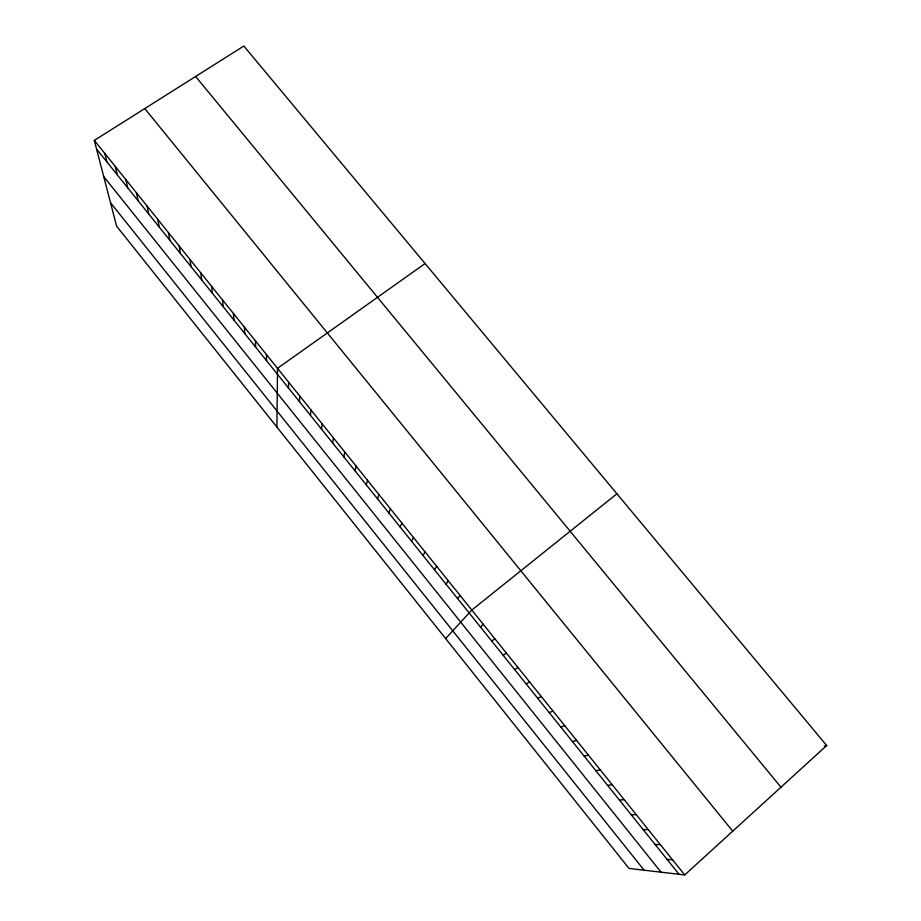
<?xml version="1.0" encoding="UTF-8"?>
<svg xmlns="http://www.w3.org/2000/svg" width="921" height="921" viewBox="0 0 921 921"><rect width="100%" height="100%" fill="white"/><g stroke="black" fill="none" stroke-linecap="round" stroke-linejoin="round"><path stroke-width="1.38" d="M276.899 427.068L277.509 368.319L425.076 263.544M288.411 387.914L288.618 382.146M299.417 401.614L299.774 396.018M310.469 415.359L310.964 409.937M321.544 429.163L322.189 423.913M332.665 443.001L333.46 437.924M343.821 456.897L344.765 451.992M355.022 470.838L356.116 466.107M366.259 484.826L367.502 480.278M377.529 498.871L378.922 494.496M388.846 512.951L390.389 508.76M400.198 527.088L401.901 523.082M411.583 541.272L413.448 537.45M423.027 555.513L425.042 551.863M434.493 569.788L436.669 566.334M446.006 584.121L448.343 580.852M457.564 598.512L460.051 595.427M445.637 638.564L471.805 610.059L616.92 493.783M480.474 627.04L483.283 624.334M684.717 874.95L826.678 745.526L243.846 46.05L94.322 140.406L116.61 226.163L629.043 868.445L684.717 874.95L94.322 140.406M491.837 641.189L494.807 638.667M503.234 655.384L506.366 653.047M514.678 669.625L517.97 667.483M526.156 683.912L529.61 681.966M537.668 698.256L541.283 696.495M549.227 712.635L553.003 711.081M560.82 727.083L564.769 725.713M572.459 741.566L576.581 740.403M584.144 756.106L588.427 755.139M595.864 770.704L600.308 769.933M824.226 745.895L826.678 745.526M607.618 785.348L612.246 784.773M619.419 800.038L624.219 799.67M631.265 814.786L636.227 814.613M643.146 829.579L648.292 829.625M655.073 844.43L660.392 844.672M667.046 859.339L672.537 859.788M195.609 76.489L780.973 787.202M144.781 108.563L732.725 831.191M96.567 149.041L679.053 874.282M103.728 176.59L661.059 872.187M110.52 202.724L644.124 870.207M104.81 153.45L106.917 161.935M115.321 166.54L117.312 174.875M125.878 179.676L127.743 187.861M136.469 192.857L138.196 200.882M147.107 206.074L148.695 213.948M157.767 219.348L159.229 227.061M168.462 232.656L169.798 240.22M179.204 246.011L180.401 253.425M189.979 259.423L191.038 266.664M200.79 272.869L201.711 279.961M211.634 286.362L212.417 293.292M222.514 299.901L223.17 306.67M233.439 313.497L233.946 320.094M244.399 327.128L244.767 333.563M255.393 340.816L255.624 347.079M266.434 354.539L266.514 360.641"/></g></svg>
